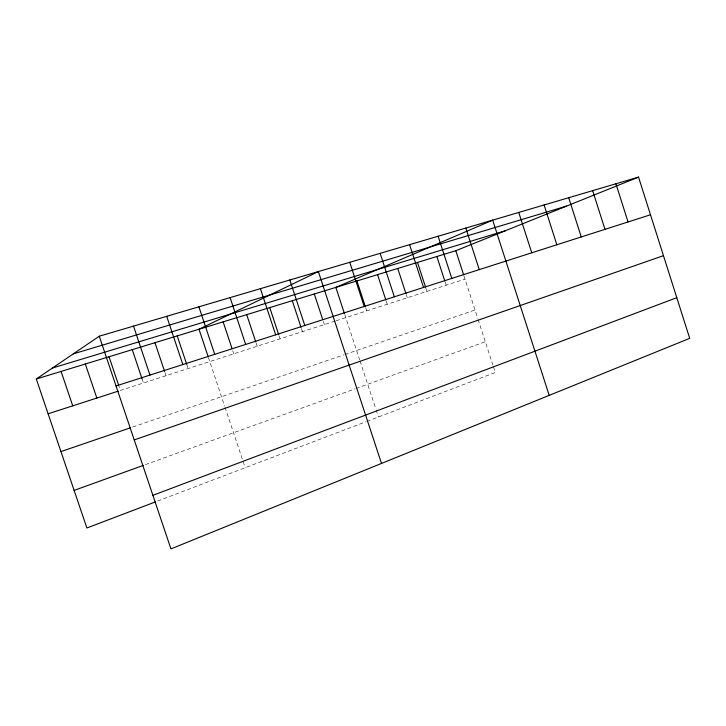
<?xml version="1.0" encoding="UTF-8"?>
<svg xmlns="http://www.w3.org/2000/svg" width="726" height="726" viewBox="0 0 726 726"><rect width="100%" height="100%" fill="white"/><g stroke="black" fill="none" stroke-linecap="round" stroke-linejoin="round"><path stroke-width="0.54" stroke-dasharray="3.63 2.72" d="M157.66 501.049L365.831 421.779M366.884 421.379L495.286 372.483L493.29 366.34M145.391 464.64L355.005 388.855M356.058 388.474L485.313 341.737M132.722 427.033L343.815 354.86M344.886 354.497L475.031 310.002M335.076 321.101L120.398 390.443L118.973 386.232M336.147 320.756L465.021 279.12M142.06 378.827L143.458 382.992M208.398 357.401L224.688 406.242M225.042 407.304L245.197 467.716M186.736 364.352L188.143 368.563M164.965 372.511L166.036 375.705M256.151 343.099L257.195 346.257M232.701 350.631L233.763 353.825M301.426 328.433L302.479 331.628M279.065 335.73L280.1 338.86M344.759 314.512L359.706 360.005M360.051 361.058L375.741 408.811M376.077 409.827L378.428 416.987M323.333 321.391L324.377 324.558M406.279 294.629L407.295 297.769M386.196 301.081L387.23 304.248M365.686 307.67L366.73 310.873M445.147 282.024L446.181 285.209M425.899 288.204L426.942 291.425M463.996 275.971L477.772 318.469M478.116 319.522L492.954 365.314"/><path stroke-width="1.09" d="M155.564 501.847L86.893 527.993L36.3 378.999L99.271 336.211L638.544 177.108L689.7 338.352L170.946 548.892L99.271 336.211M36.3 378.999L455.81 250.706L638.544 177.108M152.896 495.323L676.795 297.687M74.134 490.404L143.276 465.402M134.228 439.92L663.473 255.67M60.948 451.572L130.598 427.759M48.116 413.793L118.256 391.132M116.042 385.951L650.496 214.769M52.444 368.028L505.396 230.732M73.262 353.88L566.462 206.139M85.323 364.007L96.83 398.057M61.084 371.422L72.736 405.834M133.52 326.101L149.964 375.088M132.259 349.66L142.06 378.827M109.045 356.756L118.619 385.179M208.053 356.357L199.006 329.241L318.378 271.569L381.495 463.442M177.226 335.902L186.736 364.352M166.708 316.309L182.852 364.552M154.974 342.708L164.611 371.449M246.713 314.657L255.797 342.046M230.106 297.606L245.66 344.442M223.136 321.863L231.993 348.498M198.888 306.817L214.733 354.342M289.81 279.991L304.82 325.493M292.279 300.718L301.072 327.362M269.754 307.606L278.72 334.695M260.398 288.667L275.68 334.822M344.414 313.469L335.848 287.396L492.682 220.141L549.201 395.38M314.304 293.985L322.634 319.286M397.739 268.466L405.934 293.585M380.134 253.347L394.336 296.816M377.547 274.637L385.851 300.019M356.929 280.944L365.332 306.599M349.75 262.313L364.225 306.463M438.123 236.24L451.808 278.412M436.852 256.505L444.802 280.953M417.504 262.422L425.545 287.124M409.582 244.662L423.521 287.469M465.811 228.064L479.26 269.618M455.81 250.706L463.66 274.918M544.101 204.968L556.86 244.762M518.763 212.446L531.75 252.802M592.643 190.648L604.985 229.352M568.712 197.708L581.263 236.948M615.911 183.787L628.054 221.956"/></g></svg>
